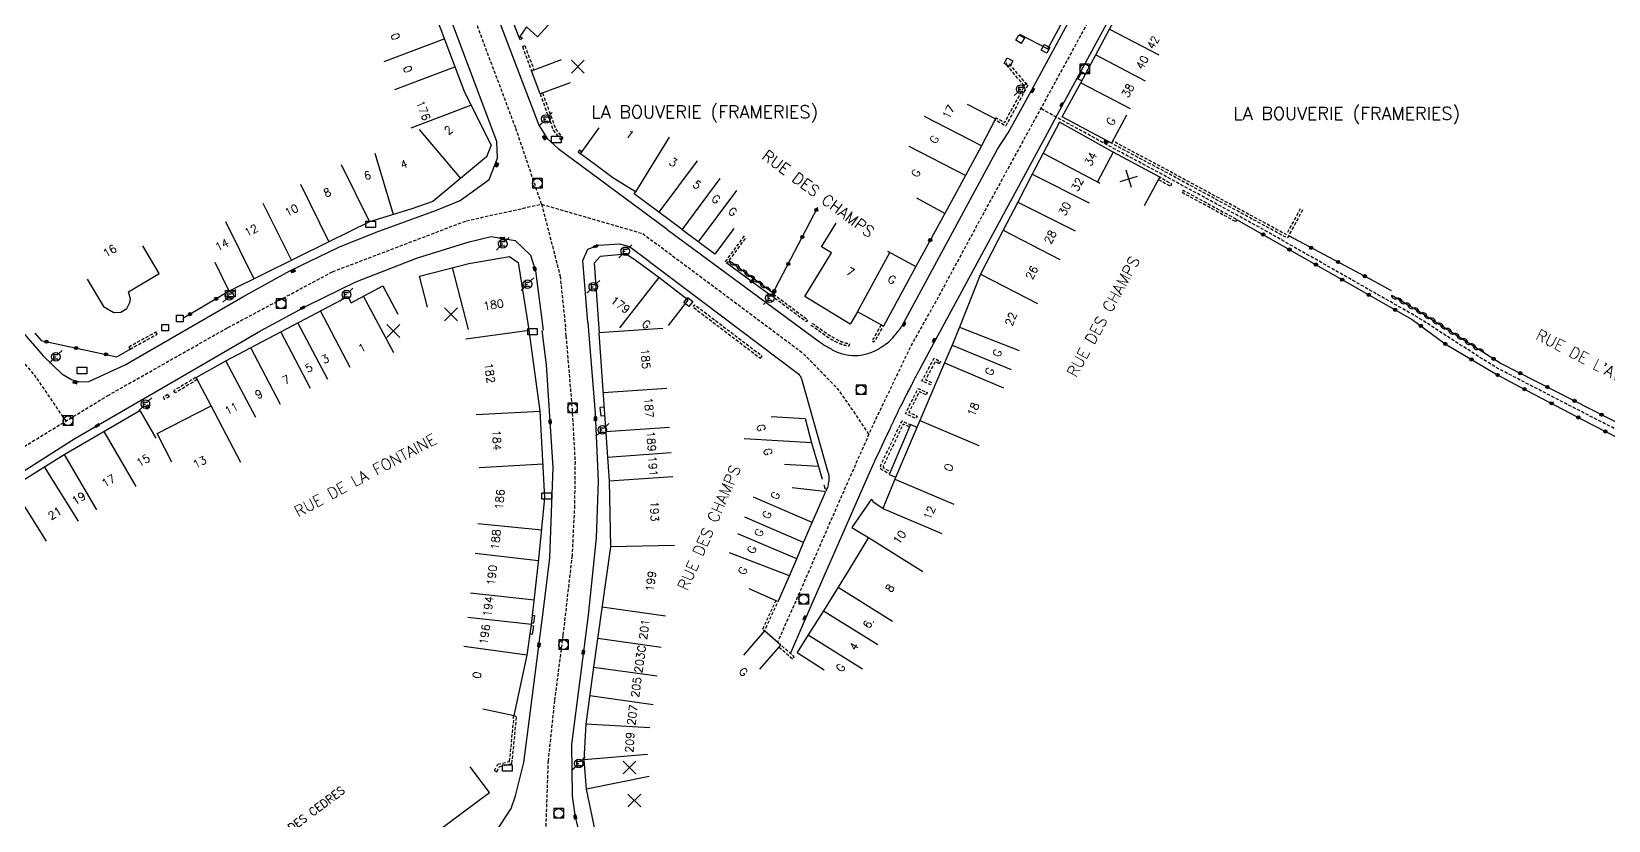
# Model space of a CAD drawing. Header units: millimetres. Extents: x 115000 to 116001, y 121000 to 122001.
# Drawn here: x 115363 to 115609.3, y 121377.3 to 121500.5 of the extents above; entities that cross this region are included whole.
import ezdxf
from ezdxf.enums import TextEntityAlignment as Align

# ---------------------------------------------------------------- set-up
doc = ezdxf.new("R2010")
doc.units = ezdxf.units.MM
doc.linetypes.add('DASHED', pattern=[0.75, 0.5, -0.25])
doc.layers.get('0').update_dxf_attribs({"linetype": 'CONTINUOUS'})
for name, color, linetype in [('W0001', 6, 'DASHED'), ('W0008', 7, 'CONTINUOUS'), ('W0100', 7, 'CONTINUOUS'), ('W0112', 1, 'DASHED'), ('W0120', 7, 'CONTINUOUS'), ('W0310', 3, 'CONTINUOUS'), ('W0322', 7, 'CONTINUOUS'), ('W0400', 7, 'CONTINUOUS'), ('W0420', 7, 'CONTINUOUS'), ('W0471', 7, 'CONTINUOUS'), ('W0980', 7, 'CONTINUOUS'), ('W0989', 7, 'CONTINUOUS'), ('W0991', 7, 'CONTINUOUS'), ('W1102', 7, 'CONTINUOUS'), ('W1471', 7, 'CONTINUOUS')]:
    doc.layers.add(name, color=color, linetype=linetype)
doc.styles.get("Standard").update_dxf_attribs({"font": 'romans.shx', "width": 0.85})

# ---------------------------------------------------------------- blocks, each defined once
blk = doc.blocks.new('T420')
for p, q in [((0.75, 0.75), (-0.75, 0.75)), ((-0.75, 0.75), (-0.75, -0.75)), ((0.75, 0.75), (0.75, -0.75)), ((0.75, -0.75), (-0.75, -0.75))]:
    blk.add_line(p, q)
blk.add_ellipse((0, 0), major_axis=(-0.53, 0.53), ratio=1, start_param=3.926991, end_param=10.210176)
blk = doc.blocks.new('t991o')
at = {"color": 0, "linetype": 'Continuous'}
for p, q in [((-1, 1), (1, -1)), ((-1, -1), (1, 1))]:
    blk.add_line(p, q, dxfattribs=at)
blk = doc.blocks.new('t322o')
at = {"color": 0, "linetype": 'Continuous'}
for radius in [0.25, 0.15]:
    blk.add_circle((0, 0), radius, dxfattribs=at)
blk = doc.blocks.new('t310o')
at = {"color": 0, "linetype": 'Continuous'}
for centre, start, end in [((-0.5, 0.38), 216.8699, 323.1304), ((0.5, -0.37), 36.8699, 143.1303)]:
    blk.add_arc(centre, 0.625, start, end, dxfattribs=at)
blk = doc.blocks.new('T400')
for p, q in [((-0.15, 0.3), (0.15, 0.3)), ((-0.15, -0.25), (-0.15, 0.3)), ((-0.15, 0.15), (0.15, 0.15)), ((-0.15, 0), (0.15, 0)), ((0.15, 0.3), (0.15, -0.25)), ((-0.15, -0.15), (0.15, -0.15)), ((-0.15, -0.25), (-0.15, -0.3)), ((-0.15, -0.3), (0.15, -0.3)), ((0.15, -0.3), (0.15, -0.25))]:
    blk.add_line(p, q)
blk = doc.blocks.new('t112o')
at = {"color": 0, "linetype": 'Continuous'}
for p, q in [((-0.5, 0.5), (0.5, 0.5)), ((-0.5, -0.5), (-0.5, 0.5)), ((0.5, 0.5), (0.5, -0.5)), ((0.5, -0.5), (-0.5, -0.5))]:
    blk.add_line(p, q, dxfattribs=at)
blk = doc.blocks.new('T471')
for p, q in [((-0.333334, 0.333334), (-0.333334, -0.333334)), ((-0.333334, 0.333334), (0.333334, 0.333334)), ((-0.333334, 0), (0, 0)), ((0.500001, 0.500001), (1.000002, 1.000002)), ((-0.500001, -0.500001), (-1.000002, -1.000002)), ((-0.333334, -0.333334), (0.333334, -0.333334))]:
    blk.add_line(p, q)
blk.add_ellipse((0, 0), major_axis=(0.471405, 0.471405), ratio=1, start_param=5.4977871438, end_param=11.780972451)
blk = doc.blocks.new('T1471')
at = {"color": 0, "linetype": 'Continuous', "flags": 128}
blk.add_lwpolyline([(-0.75, -0.5), (-0.75, 0.5), (0.75, 0.5), (0.75, -0.5), (-0.75, -0.5)], dxfattribs=at)

msp = doc.modelspace()

# ---------------------------------------------------------------- linework, layer by layer
at = {"layer": 'W0001'}
for points in [[(115279.89, 121363.66), (115297.07, 121378.52), (115310.53, 121390.05), (115319.19, 121398.26), (115327.67, 121406.86), (115336.73, 121416.17), (115347.14, 121425.26), (115361.79, 121435.67), (115374.84, 121443.62), (115393.63, 121454.26), (115409.99, 121462.99), (115430.88, 121470.94), (115442.62, 121473.54), (115438.58, 121485.46), (115429.26, 121510.23), (115433.68, 121511.9), (115443.36, 121521.89), (115448.74, 121523.99), (115453.88, 121532.46), (115457.39, 121547.93), (115458.38, 121557.32), (115452.81, 121571.47)], [(115442.62, 121473.54), (115445.52, 121462.31), (115446.37, 121454.23)], [(115442.62, 121473.54), (115458.42, 121468.94), (115460.83, 121467.14)], [(115344.09, 121468.07), (115352.52, 121459.26), (115363.36, 121446.9), (115368.31, 121439.65)], [(115446.31, 121454.21), (115446.43, 121452.94), (115447.38, 121441.61), (115447.85, 121433.3), (115447.77, 121426.45), (115447.38, 121418.65), (115445.96, 121406.21), (115444.64, 121395.97), (115443.64, 121386.59), (115443.24, 121374.89), (115448.54, 121365.77), (115468.42, 121333.29), (115494.95, 121291.09), (115510.96, 121267.85), (115528.51, 121243.01), (115541.12, 121228.81), (115562.69, 121210.8), (115581.1, 121194.27), (115593.01, 121184.27), (115601.77, 121178.19), (115608.25, 121170.74), (115612.06, 121166.74), (115619.43, 121159.81)]]:
    msp.add_lwpolyline(points, dxfattribs=at)
at = {"layer": 'W0001', "flags": 128}
for points in [[(115684.28, 121400.01), (115681.38, 121414.58), (115679.98, 121422.23), (115679.11, 121426.85), (115678.25, 121430.99), (115677.29, 121434.49), (115674.31, 121443.4), (115670.64, 121454.3), (115668.62, 121460.97), (115667.12, 121465.37), (115666.16, 121468.97), (115664.31, 121477.61), (115662.48, 121484.85), (115661.58, 121490.91), (115660.64, 121495.98), (115659, 121504.66), (115658.51, 121508.62), (115655.38, 121523.85), (115651.32, 121543.48), (115649.15, 121553.86), (115647.82, 121558.68), (115646.14, 121564), (115644.26, 121568.22), (115642.67, 121571.38), (115635.92, 121569.95), (115635.92, 121569.95), (115628.81, 121567.56), (115623.81, 121565.6), (115605.89, 121556.66), (115582.39, 121544.95), (115554.47, 121530.97), (115548.57, 121528.19), (115543.52, 121528.31), (115540.77, 121525.51), (115528.98, 121503.84), (115510.48, 121469.96), (115504.08, 121458.11), (115500.26, 121451.3), (115494.5, 121439.29), (115489.37, 121427.7), (115482.46, 121411.84), (115479.47, 121405.12)], [(115797.54, 121331.06), (115768.45, 121349.18), (115763.96, 121352.65), (115760.91, 121355.49), (115759.02, 121357.87), (115756.84, 121361.38), (115752.32, 121364.83), (115746.52, 121368.07), (115724.81, 121380.89), (115695.85, 121398.11), (115689.72, 121399.09), (115686.35, 121399.66), (115680.95, 121400.99), (115674.08, 121404.54), (115672.61, 121406.92), (115669.12, 121409.21), (115655.39, 121416.25), (115642.91, 121422.31), (115631.28, 121427.82), (115628.14, 121429.57), (115613.74, 121436.67), (115602.58, 121442.39), (115592.1, 121447.82), (115589.26, 121449.55), (115579.43, 121455.89), (115559.98, 121466.94), (115555.15, 121469.7), (115543.31, 121476.14), (115539.3, 121478.33), (115531.76, 121482.36), (115520.59, 121488.47)], [(115493.76, 121437.62), (115489.15, 121444.41), (115483.64, 121450.08), (115460.82, 121467.12)]]:
    msp.add_lwpolyline(points, dxfattribs=at)
at = {"layer": 'W0008', "flags": 128}
for points in [[(115652.23, 121548.45, -0.000001), (115655.3, 121533.37, -0.000001), (115657, 121525, -0.000046)], [(115462.23, 121469.6), (115486.02, 121452.04, 0.022009), (115486.69, 121451.59, 0.010116), (115488.22, 121450.7, 0.062401), (115489.4, 121450.22, 0.043559), (115491.19, 121449.91, 0.073545), (115492.95, 121450.03, 0.066744), (115494.77, 121450.68, 0.036292), (115496.37, 121451.65, 0.05336), (115497.32, 121452.5, 0.020036), (115498.58, 121454.01, 0.040724), (115499.11, 121454.82), (115500.52, 121457.46), (115513.86, 121482.15), (115515.5, 121484.67), (115518.82, 121490.71), (115539.46, 121528.78)], [(115481.5, 121403.33), (115484.89, 121411.17), (115493.84, 121431.55, -0.004786), (115494.69, 121433.42, -0.001919), (115496.86, 121438.06, -0.001687), (115498.4, 121441.3, -0.006429), (115498.82, 121442.15, -0.000362), (115499.58, 121443.63, 0.00025), (115500.68, 121445.77, 0.000398), (115501.52, 121447.41, -0.004573), (115501.59, 121447.55), (115503.52, 121451.15), (115522, 121485.32), (115523.63, 121488.33), (115532.9, 121505.48)], [(115459.4, 121464.63), (115467.57, 121458.48), (115482.59, 121447.13, -0.043914), (115482.86, 121446.89, -0.053155), (115483.04, 121446.65, -0.038684), (115483.18, 121446.36, -0.02629), (115483.33, 121445.91), (115487.36, 121431.69, -0.034177), (115487.47, 121431.2, -0.029992), (115487.51, 121430.64, -0.039981), (115487.5, 121430.46, -0.009649), (115487.38, 121429.72, -0.042379), (115487.26, 121429.28, -0.028452), (115487, 121428.67)]]:
    msp.add_lwpolyline(points, format="xyb", dxfattribs=at)
at = {"layer": 'W0008'}
for points in [[(115345.85, 121470.52), (115350.07, 121466.52), (115352.82, 121463.48), (115357.59, 121458.06), (115364.78, 121449.87), (115367.69, 121447.02), (115369.22, 121446.13), (115370.46, 121445.78), (115371.93, 121445.83), (115377.59, 121448.43), (115395.94, 121459.07), (115403.28, 121463.13), (115410.98, 121466.82), (115416.8, 121469.14), (115426.2, 121472.6), (115429.92, 121474.11), (115434.44, 121477.4), (115435.74, 121480.72), (115435.62, 121483.32), (115424.32, 121513.41), (115414.4, 121539.89)], [(115435.75, 121502.81), (115442.2, 121485.86), (115443.49, 121483.82), (115445.22, 121482.23), (115462.25, 121469.62)], [(115356.92, 121428.79), (115369.74, 121436.94), (115384.31, 121445.36), (115398.73, 121453.75), (115405.83, 121457.63), (115413.61, 121461.39), (115423.24, 121465.13), (115431.32, 121467.64), (115434.74, 121468.5), (115438.48, 121467.88), (115440.92, 121465.59), (115441.65, 121463.11), (115442.86, 121453.83)], [(115449.86, 121455.04), (115449.06, 121464.75), (115449.84, 121466.5), (115451.54, 121467.12), (115454.8, 121467.35), (115456.38, 121466.94), (115459.41, 121464.65)], [(115398.83, 121360.29), (115399.92, 121358.64), (115401.24, 121356.88), (115403.29, 121354.59), (115406.62, 121353.84), (115408.35, 121354.46), (115431.99, 121372.02), (115435.45, 121375.4), (115437.85, 121379.11), (115438.55, 121381.09), (115439.83, 121386.34), (115440.39, 121390.33), (115442.93, 121410.22), (115443.91, 121418.3), (115444.44, 121432.38), (115443.37, 121448.44), (115442.74, 121453.81)], [(115449.86, 121455.04), (115451.01, 121440.86), (115451.44, 121430.25), (115451.15, 121421.44), (115449.9, 121409.31), (115447.29, 121389.13), (115447.4, 121381.06), (115447.89, 121377.8), (115448.77, 121374.3)]]:
    msp.add_lwpolyline(points, dxfattribs=at)
at = {"layer": 'W0008', "flags": 128}
for points in [[(115526.99, 121492.78), (115526.42, 121493.09), (115527.02, 121494.19), (115527.59, 121493.88)], [(115501.25, 121438.67), (115500.23, 121439.1), (115496.92, 121431.31), (115497.94, 121430.88)]]:
    msp.add_lwpolyline(points, dxfattribs=at)
at = {"layer": 'W0100'}
for points in [[(115445.37, 121503.38), (115442.01, 121499.68), (115440.26, 121501.26), (115439.11, 121499.56), (115436.7, 121506), (115436.94, 121507.46), (115440.24, 121511.38), (115446.11, 121520.4), (115446.11, 121520.39), (115450.8, 121517.46), (115457.53, 121528.31), (115460.04, 121532.12), (115464.22, 121529.37)], [(115416.93, 121513.12), (115421.62, 121514.86), (115425.16, 121505.34), (115430.57, 121491.01), (115434.74, 121482.78), (115434, 121480.94), (115425.64, 121473.95), (115422.38, 121472.79), (115415.74, 121470.8), (115409.41, 121467.68), (115393.85, 121459.95), (115391.63, 121464.43)], [(115447.08, 121492.51), (115442.39, 121490.77), (115441.05, 121494.39), (115445.74, 121496.13)], [(115464.59, 121469.55), (115464.58, 121469.56), (115457.09, 121475.16), (115457.31, 121475.48), (115453.78, 121477.65), (115451.05, 121479.7), (115448.7, 121481.4), (115451.64, 121485.45)], [(115371.63, 121461.83), (115374.2, 121457.54), (115375.8, 121456.62), (115376.91, 121456.66), (115377.84, 121457.25), (115378.33, 121458.16), (115378.41, 121458.73), (115378.08, 121459.84), (115382.91, 121462.73), (115380.35, 121467.02)], [(115424.83, 121457.46), (115423.58, 121462.3), (115431.28, 121464.28), (115437.64, 121465.34), (115438.95, 121464.4), (115440.66, 121453.89)], [(115457.21, 121464.84), (115455.77, 121465.72), (115451.76, 121465.38), (115450.83, 121464.3), (115451.64, 121453.44)], [(115384.88, 121433.26), (115382.59, 121437.7), (115390.99, 121442.03), (115388.67, 121446.44), (115393.31, 121449.06), (115412.34, 121459.12), (115412.9, 121458.14), (115417.81, 121460.76), (115420.16, 121456.35)], [(115433.45, 121394.68), (115438.34, 121393.64), (115440.36, 121403.1), (115441.03, 121407.88), (115442.18, 121418.06), (115443.13, 121427.66), (115442.41, 121441.2), (115440.69, 121453.87)], [(115451.59, 121453.42), (115453.17, 121430.25), (115453.38, 121420), (115450.76, 121401.19), (115449.53, 121392.3), (115449.22, 121386.72), (115449.23, 121386.72), (115449.61, 121382.16), (115451.39, 121373.45), (115454.49, 121365.74), (115456.99, 121361.38), (115459.96, 121357.08), (115462.7, 121352.44), (115467, 121345.34), (115471.25, 121347.98)], [(115338.05, 121393.3), (115333.46, 121391.33), (115331.4, 121396.12), (115330.6, 121400.13), (115330.63, 121400.13), (115332.09, 121401.26), (115329.96, 121403.56), (115346.1, 121420.09), (115351.28, 121423.57), (115360.01, 121429.38), (115368.07, 121434.42), (115379.87, 121441.31), (115382.39, 121436.99)], [(115400.44, 121362.5), (115403.43, 121358.5), (115434.47, 121381.65), (115431.48, 121385.66)]]:
    msp.add_lwpolyline(points, dxfattribs=at)
at = {"layer": 'W0100', "flags": 128}
for points in [[(115517.3, 121500.12), (115521.71, 121497.78), (115523.36, 121500.88), (115525.59, 121505.02), (115527.61, 121508.75), (115529.71, 121512.64), (115531.91, 121516.73), (115534.29, 121520.99), (115536.43, 121524.91), (115538.77, 121529.27), (115534.31, 121531.79)], [(115533.98, 121487.46), (115531.62, 121483.05), (115523.95, 121487.17), (115526.85, 121492.5), (115529.2, 121496.85), (115531.31, 121500.89), (115533.51, 121504.88), (115535.83, 121509.19), (115538.02, 121513.27), (115540.33, 121517.54), (115542.78, 121522), (115546.54, 121523.89), (115550.92, 121521.48)], [(115509.09, 121489.18), (115513.53, 121486.89), (115511.35, 121482.65), (115508.86, 121478.01), (115505.62, 121472.08), (115501.23, 121474.47)], [(115536.81, 121473.33), (115539.19, 121477.73), (115531.9, 121481.66), (115523.5, 121486.34), (115520.96, 121481.5), (115519.23, 121478.22), (115517.03, 121473.83), (115514.71, 121469.46), (115511.18, 121462.6), (115507.91, 121454.34), (115506.74, 121451.5), (115505.57, 121448.73), (115501.69, 121439.72), (115497.81, 121430.56), (115495.94, 121426), (115494.58, 121426.88), (115494.35, 121427.02), (115494.44, 121427.16), (115494.13, 121427.38), (115491.07, 121423.05), (115493.67, 121421.47), (115490.55, 121416.33), (115488.94, 121413.69), (115486.65, 121410.03), (115484.29, 121406.24), (115482.55, 121403.48), (115486.77, 121400.81)], [(115472.68, 121469.75), (115469.7, 121465.73), (115464.58, 121469.53)], [(115496.67, 121466.18), (115501.06, 121463.79), (115496.01, 121454.5), (115491.97, 121456.74), (115490.81, 121454.79), (115483.74, 121459.11), (115487.89, 121465.91), (115486.36, 121466.85), (115488.63, 121470.55)], [(115462.45, 121454.6), (115465.52, 121458.55), (115460.95, 121462.1), (115457.22, 121464.79)], [(115478.51, 121440.36), (115483.78, 121440.06), (115484.81, 121436.27), (115485.89, 121432.58), (115480.59, 121432.89)], [(115475.01, 121413.49), (115479.59, 121411.49), (115481.33, 121415.48), (115482.47, 121418.15), (115483.56, 121420.71), (115484.91, 121423.79), (115486.97, 121428.56), (115486.76, 121428.65), (115481.79, 121429.2)], [(115476.73, 121400.88), (115480, 121404.66), (115477.44, 121406.87), (115474.17, 121403.09)]]:
    msp.add_lwpolyline(points, dxfattribs=at)
at = {"layer": 'W0112'}
for p, q in [((115439.1, 121499.54), (115439.47, 121499.7)), ((115439.22, 121499.28), (115439.59, 121499.44)), ((115439.63, 121498.16), (115440.01, 121498.3)), ((115445.62, 121483.58), (115445.93, 121483.82)), ((115448.56, 121482.01), (115448.32, 121481.69)), ((115378.15, 121451.27), (115378.35, 121450.91)), ((115382.57, 121453.22), (115382.38, 121453.57)), ((115385.39, 121444.05), (115385.18, 121444.4)), ((115380.77, 121441.88), (115380.98, 121441.54)), ((115381.37, 121441.78), (115381.16, 121442.12)), ((115383.53, 121443.4), (115383.72, 121443.05)), ((115384.27, 121443.81), (115384.46, 121443.46)), ((115438.34, 121393.64), (115438.15, 121393.28)), ((115435.26, 121385.07), (115435.61, 121384.87))]:
    msp.add_line(p, q, dxfattribs=at)
for points in [[(115439.1, 121499.54), (115439.22, 121499.28)], [(115439.47, 121499.7), (115439.59, 121499.44)], [(115439.63, 121498.16), (115441.05, 121494.39)], [(115440.01, 121498.3), (115441.42, 121494.53)], [(115442.39, 121490.77), (115444.45, 121485.1), (115445.62, 121483.58)], [(115442.77, 121490.91), (115444.81, 121485.29), (115445.93, 121483.82)], [(115448.32, 121481.69), (115448.7, 121481.4)], [(115448.56, 121482.01), (115448.95, 121481.72)], [(115378.15, 121451.27), (115382.38, 121453.57)], [(115378.35, 121450.91), (115382.57, 121453.22)], [(115388.62, 121446.47), (115385.18, 121444.4)], [(115388.82, 121446.13), (115385.39, 121444.05)], [(115381.16, 121442.12), (115380.77, 121441.88)], [(115381.37, 121441.78), (115380.98, 121441.54)], [(115384.27, 121443.81), (115383.53, 121443.4)], [(115384.46, 121443.46), (115383.72, 121443.05)], [(115435.26, 121385.07), (115435.8, 121386.04), (115437.63, 121386.49), (115438.3, 121393.21), (115438.15, 121393.28)], [(115435.61, 121384.87), (115436.07, 121385.69), (115438, 121386.16), (115438.73, 121393.44), (115438.34, 121393.64)]]:
    msp.add_lwpolyline(points, dxfattribs=at)
at = {"layer": 'W0112', "flags": 128}
for points in [[(115513.53, 121486.89), (115513.61, 121487.04), (115514.97, 121486.3), (115518.05, 121491.98), (115515.17, 121495.4), (115515.29, 121495.64)], [(115515.65, 121495.46), (115518.33, 121492.26), (115518.59, 121492.15), (115515.13, 121485.76), (115513.42, 121486.69)], [(115561.14, 121472.83), (115558.94, 121468.78), (115539.59, 121479.28), (115531.81, 121483.41)], [(115561.49, 121472.64), (115559.11, 121468.24), (115559.11, 121468.24), (115539.4, 121478.93), (115531.62, 121483.05)], [(115539, 121477.38), (115540.89, 121476.33), (115541.08, 121476.68), (115539.19, 121477.73)], [(115474.27, 121468.57), (115471.28, 121464.54), (115471.6, 121464.3), (115474.59, 121468.33)], [(115495.66, 121454.7), (115494.46, 121452.51), (115494.21, 121452.37), (115494.42, 121452.03), (115494.76, 121452.23), (115496.01, 121454.5)], [(115479.22, 121411.65), (115477.07, 121407.04), (115477.44, 121406.87), (115479.59, 121411.49)], [(115479.74, 121404.36), (115481.81, 121402.52), (115482.08, 121402.82), (115480, 121404.66)]]:
    msp.add_lwpolyline(points, dxfattribs=at)
for points in [[(115551.01, 121470.82), (115542.67, 121475.36), (115542.86, 121475.71), (115551.2, 121471.17)], [(115478.8, 121459.52), (115484.18, 121455.5), (115483.94, 121455.18), (115478.56, 121459.2)], [(115476.82, 121449.46), (115477.06, 121449.77), (115466.5, 121457.81), (115466.26, 121457.49)], [(115504.74, 121448.61), (115504.12, 121448.94), (115502.58, 121446.11), (115503.55, 121445.69), (115503.39, 121445.33), (115502.01, 121445.91), (115503.96, 121449.47), (115504.93, 121448.96)], [(115502.71, 121443.76), (115501.63, 121444.24), (115500, 121441), (115501.27, 121440.42), (115501.11, 121440.06), (115499.45, 121440.8), (115501.44, 121444.76), (115502.87, 121444.12)]]:
    msp.add_lwpolyline(points, close=True, dxfattribs=at)
for points in [[(115490.7, 121451.72), (115490.62, 121451.33, -0.027288), (115489.42, 121451.65, -0.046427), (115488.75, 121451.94, -0.003662), (115487.52, 121452.63, -0.023803), (115487.33, 121452.75), (115484.72, 121454.59), (115484.95, 121454.91), (115487.56, 121453.07, 0.023803), (115487.72, 121452.98, 0.003662), (115488.95, 121452.29, 0.046427), (115489.55, 121452.03, 0.027288)], [(115497.12, 121431.77), (115496.93, 121431.42), (115495.79, 121432.02, -0.090798), (115495.61, 121432.27, -0.135622), (115495.58, 121432.48, -0.024877), (115495.62, 121432.75, -0.063538), (115495.65, 121432.86), (115498.91, 121439.69), (115500.23, 121439.1), (115500.06, 121438.74), (115499.1, 121439.17), (115496.01, 121432.69, 0.063538), (115496.01, 121432.68, 0.024602), (115495.98, 121432.44, 0.063869), (115496.04, 121432.35)]]:
    msp.add_lwpolyline(points, format="xyb", close=True, dxfattribs=at)
at = {"layer": 'W0120'}
for p, q in [((115452.38, 121441.81), (115451.79, 121441.77)), ((115452.47, 121440.45), (115451.91, 121440.41)), ((115441.01, 121407.74), (115441.35, 121407.69)), ((115441.06, 121408.13), (115441.38, 121408.08)), ((115441.23, 121409.32), (115441.52, 121409.28)), ((115440.82, 121406.4), (115441.17, 121406.35))]:
    msp.add_line(p, q, dxfattribs=at)
for points in [[(115451.91, 121440.41), (115451.79, 121441.77)], [(115441.35, 121407.69), (115441.17, 121406.35)], [(115441.52, 121409.28), (115441.38, 121408.08)]]:
    msp.add_lwpolyline(points, dxfattribs=at)
at = {"layer": 'W0310', "flags": 128}
for points in [[(115478.8, 121459.64), (115471.92, 121464.71)], [(115590.22, 121450.06), (115580.09, 121456.53), (115575.52, 121459.22)]]:
    msp.add_lwpolyline(points, dxfattribs=at)
at = {"layer": 'W0322'}
msp.add_line((115393.85, 121459.95), (115386.68, 121455.75), dxfattribs=at)
at = {"layer": 'W0322', "flags": 128}
for points in [[(115655.28, 121489.25), (115660.06, 121490.25), (115661.44, 121485.89), (115663.43, 121478.07), (115665.53, 121468.53), (115666.44, 121465.1), (115669.8, 121454.3), (115675.59, 121437.23), (115676.55, 121434.34), (115677.49, 121430.97), (115679.05, 121423.84), (115682.37, 121404.94), (115678.46, 121405.57), (115673.87, 121407.74), (115660.64, 121414.45), (115650.37, 121419.47), (115631.54, 121428.38), (115628.85, 121430.11), (115617.17, 121436.07), (115606.57, 121441.48), (115592.36, 121448.72), (115590.22, 121450.06)], [(115471.62, 121464.31), (115478.56, 121459.2), (115485.77, 121473.06)], [(115505.62, 121472.08), (115501.06, 121463.79)], [(115551.19, 121471.16), (115578.63, 121455.5), (115583.74, 121451.74), (115591.84, 121446.92), (115595.45, 121445.02), (115606.45, 121439.23), (115615.59, 121434.59), (115627.42, 121429.03)], [(115575.39, 121460.01), (115572.85, 121461.42), (115559.32, 121468.59)], [(115485.89, 121432.58), (115486.44, 121430.56)], [(115486.69, 121429.68), (115486.93, 121429)]]:
    msp.add_lwpolyline(points, dxfattribs=at)
at = {"layer": 'W0322'}
msp.add_lwpolyline([(115363.49, 121453.41), (115364.47, 121452.22), (115376.27, 121449.71), (115378.35, 121450.91)], dxfattribs=at)
at = {"layer": 'W1102'}
for p, q in [((115418.05, 121495.84), (115427.41, 121499.37)), ((115419.71, 121491.47), (115429.06, 121495)), ((115422.23, 121485.48), (115431.58, 121489.01)), ((115423.53, 121485.22), (115429.95, 121477.55)), ((115462.55, 121484), (115457.31, 121475.48)), ((115416.58, 121481.49), (115419.45, 121471.91)), ((115411.3, 121479.76), (115415.73, 121470.8)), ((115466.91, 121480.31), (115460.92, 121472.3)), ((115404.99, 121476.65), (115409.42, 121467.68)), ((115399.1, 121473.72), (115403.55, 121464.76)), ((115393.24, 121470.81), (115397.7, 121461.86)), ((115431.23, 121453.94), (115428.73, 121463.63)), ((115419.53, 121450.34), (115414.82, 121459.16)), ((115412.74, 121448.02), (115408.07, 121456.86)), ((115409.25, 121446.17), (115404.57, 121455.01)), ((115430.78, 121452.52), (115440.69, 121453.87)), ((115461.57, 121454.1), (115451.59, 121453.42)), ((115406.55, 121444.75), (115401.88, 121453.59)), ((115398, 121440.22), (115393.33, 121449.06)), ((115401.86, 121442.26), (115397.19, 121451.1)), ((115462.2, 121444.73), (115452.23, 121444.05)), ((115395.66, 121433.19), (115390.99, 121442.03)), ((115432.43, 121440.67), (115442.41, 121441.2)), ((115379.32, 121429.41), (115374.28, 121438.04)), ((115462.62, 121438.66), (115452.64, 121437.98)), ((115373.15, 121425.8), (115368.11, 121434.44)), ((115462.89, 121434.67), (115452.91, 121433.99)), ((115370.3, 121424.02), (115365, 121432.5)), ((115432.87, 121432.41), (115442.85, 121432.95)), ((115365.3, 121420.9), (115360.01, 121429.38)), ((115463.14, 121430.94), (115453.16, 121430.26)), ((115432.69, 121423.67), (115442.64, 121422.68)), ((115463.38, 121420.23), (115453.38, 121420.01)), ((115432.23, 121419), (115442.16, 121417.87)), ((115431.53, 121412.84), (115441.46, 121411.71)), ((115461.97, 121409.2), (115452.07, 121410.58)), ((115431.09, 121409.04), (115441.03, 121407.91)), ((115430.46, 121404.51), (115440.36, 121403.13)), ((115461.29, 121404.3), (115451.39, 121405.68)), ((115460.67, 121399.81), (115450.76, 121401.18)), ((115460.05, 121395.34), (115450.14, 121396.71)), ((115459.52, 121391.73), (115449.53, 121392.29)), ((115459.19, 121387.57), (115449.23, 121386.72)), ((115459.41, 121384.15), (115449.62, 121382.15))]:
    msp.add_line(p, q, dxfattribs=at)
at = {"layer": 'W1102', "flags": 128}
for points in [[(115531.31, 121500.89), (115539.03, 121496.86)], [(115529.2, 121496.85), (115536.91, 121492.82)], [(115526.85, 121492.5), (115534.56, 121488.47)], [(115511.35, 121482.65), (115502.46, 121487.23)], [(115508.86, 121478.01), (115500.04, 121482.55)], [(115520.96, 121481.5), (115529.8, 121476.82)], [(115531.9, 121481.66), (115529.44, 121477.01)], [(115464.58, 121469.53), (115470.54, 121477.57)], [(115519.23, 121478.22), (115528.17, 121473.75)], [(115467.14, 121467.63), (115473.1, 121475.66)], [(115517.03, 121473.83), (115525.97, 121469.35)], [(115514.71, 121469.46), (115523.6, 121464.88)], [(115491.97, 121456.74), (115497, 121466)], [(115460.95, 121462.1), (115454.81, 121454.21)], [(115511.18, 121462.6), (115520.07, 121458.02)], [(115507.91, 121454.34), (115517.21, 121450.66)], [(115506.74, 121451.5), (115515.99, 121447.7)], [(115505.57, 121448.73), (115514.79, 121444.85)], [(115501.69, 121439.72), (115510.9, 121435.82)], [(115484.81, 121436.27), (115474.29, 121436.89)], [(115497.81, 121430.56), (115507.02, 121426.66)], [(115484.91, 121423.79), (115475.71, 121427.75)], [(115483.56, 121420.71), (115474.38, 121424.66)], [(115495.94, 121426), (115505.15, 121422.1)], [(115482.47, 121418.15), (115473.26, 121422.06)], [(115493.67, 121421.47), (115502.16, 121416.17)], [(115481.33, 121415.48), (115471.98, 121419.05)], [(115488.94, 121413.69), (115497.42, 121408.39)], [(115486.65, 121410.03), (115495.13, 121404.73)], [(115484.29, 121406.24), (115492.77, 121400.94)]]:
    msp.add_lwpolyline(points, dxfattribs=at)

# ---------------------------------------------------------------- block references
at = {"layer": 'W0112'}
for p, rotation in [((115517.36, 121499.33), 60.93680373200106), ((115521.34, 121497.78), 62.05982482575659), ((115515.56, 121495.72), 62.96121527440573), ((115465.53, 121458.28), 141.3787014883778)]:
    msp.add_blockref('t112o', p, dxfattribs=dict(at, rotation=rotation))
for p in [(115386.12, 121455.68), (115383.83, 121454.25)]:
    msp.add_blockref('t112o', p, dxfattribs=at)
at = {"layer": 'W0310'}
for p, rotation in [((115472.76, 121464.09), 143.6428919390238), ((115473.97, 121463.2), 143.6428919390238), ((115475.17, 121462.31), 143.6428919390238), ((115476.38, 121461.42), 143.6428919390238), ((115477.59, 121460.53), 143.6428919390238), ((115576.23, 121458.8), 149.5936535903004), ((115577.52, 121458.04), 149.5936535903004), ((115578.81, 121457.28), 149.5936535903004), ((115580.11, 121456.52), 147.4290438717677), ((115581.37, 121455.72), 147.4290438717677), ((115582.64, 121454.91), 147.4290438717677), ((115583.9, 121454.1), 147.4290438717677), ((115585.16, 121453.29), 147.4290438717677), ((115586.43, 121452.49), 147.4290438717677), ((115587.69, 121451.68), 147.4290438717677), ((115588.96, 121450.87), 147.4290438717677)]:
    msp.add_blockref('t310o', p, dxfattribs=dict(at, rotation=rotation))
at = {"layer": 'W0322'}
for p, rotation in [((115485.54, 121472.62), 62.54484539803333), ((115483.35, 121468.4), 62.54484539803333), ((115555.32, 121468.81), 330.2843855278127), ((115503.33, 121467.92), 241.163808456558), ((115559.44, 121466.45), 330.2843855278127), ((115562.83, 121466.73), 152.086774392807), ((115481.16, 121464.19), 62.54484539803333), ((115563.57, 121464.1), 330.2843855278127), ((115567.03, 121464.5), 152.086774392807), ((115475.44, 121461.49), 323.6428919390236), ((115567.69, 121461.74), 330.2843855278127), ((115571.22, 121462.28), 152.086774392807), ((115391.8, 121458.75), 210.3632362331921), ((115478.97, 121459.97), 62.54484539803333), ((115571.82, 121459.39), 330.2843855278127), ((115387.7, 121456.35), 210.3632362331921), ((115575.95, 121457.04), 330.2843855278127), ((115579.97, 121454.52), 323.6101108204305), ((115365.29, 121452.05), 347.980004230808), ((115369.93, 121451.06), 347.980004230808), ((115583.79, 121451.71), 329.2580569637315), ((115374.58, 121450.07), 347.980004230808), ((115587.88, 121449.28), 329.2580569637315), ((115591.32, 121449.38), 147.9355627173327), ((115591.96, 121446.86), 332.2576743778463), ((115595.49, 121447.13), 152.9873337966532), ((115596.16, 121444.64), 332.2223300730534), ((115599.73, 121444.97), 152.9873337966532), ((115600.37, 121442.43), 332.2223300730534), ((115603.96, 121442.81), 152.9873337966532), ((115604.57, 121440.22), 332.2223300730534), ((115608.19, 121440.65), 152.9586524997672), ((115608.79, 121438.04), 333.1063533527499)]:
    msp.add_blockref('t322o', p, dxfattribs=dict(at, rotation=rotation))
at = {"layer": 'W0400'}
for p, rotation in [((115519.34, 121491.34), 331.5364821013671), ((115523.88, 121489.1), 331.6076140181687), ((115443.06, 121483.94), 31.80543438654583), ((115530.79, 121483.26), 242.9173649828149), ((115435.65, 121479.67), 159.7485766691304), ((115436.5, 121468.21), 82.12772070647719), ((115451.06, 121466.95), 109.6423019542884), ((115441.55, 121463.46), 16.59694642277776), ((115403.85, 121463.06), 115.6022226402447), ((115405.32, 121457.36), 118.062191429661), ((115499.24, 121454.76), 151.0532757536503), ((115503.95, 121452.27), 331.581575688822), ((115369.77, 121445.66), 74.64996944929587), ((115373.23, 121438.95), 120.3168368512054), ((115443.96, 121439.57), 3.7028863028545), ((115451.04, 121440.02), 182.1474821140015), ((115483.74, 121408.89), 156.6452117702658), ((115442.22, 121404.69), 353.5811403584798), ((115449.15, 121403.54), 173.4554777630835), ((115447.89, 121377.8), 188.5890769903375)]:
    msp.add_blockref('T400', p, dxfattribs=dict(at, rotation=rotation))
at = {"layer": 'W0420'}
for p in [(115527.47, 121494.66), (115441.95, 121476.79), (115401.92, 121457.98), (115492.5, 121444.53), (115447.45, 121441.71), (115368.65, 121439.7), (115483.57, 121411.82), (115483.57, 121411.82), (115446.05, 121404.72), (115445.29, 121378.36)]:
    msp.add_blockref('T420', p, dxfattribs=at)
at = {"layer": 'W0471'}
for p in [(115517.46, 121491.5), (115443.3, 121486.84), (115436.56, 121467.35), (115455.7, 121466.18), (115440.42, 121461.04), (115450.7, 121460.63), (115393.85, 121459.22), (115412.14, 121459.41), (115478.28, 121458.86), (115366.74, 121449.7), (115380.74, 121442.3), (115452.11, 121438.28), (115448.42, 121386.18), (115448.45, 121386.17)]:
    msp.add_blockref('T471', p, dxfattribs=at)
at = {"layer": 'W0991'}
for p, rotation in [((115448.28, 121495.02), 90), ((115534.36, 121477.5), 61.6550257259269), ((115428.47, 121456.33), 90), ((115419.48, 121453.72), 90)]:
    msp.add_blockref('t991o', p, dxfattribs=dict(at, rotation=rotation))
for p in [(115456.35, 121385.55), (115457.12, 121380.37)]:
    msp.add_blockref('t991o', p, dxfattribs=at)
at = {"layer": 'W1471'}
for p in [(115444.91, 121483.64), (115415.92, 121470.39), (115394, 121459.55), (115441.21, 121453.63), (115370.84, 121447.55), (115443.4, 121427.94), (115437.26, 121385.46)]:
    msp.add_blockref('T1471', p, dxfattribs=at)

# ---------------------------------------------------------------- texts
at = {"layer": 'W0980'}
for p in [(115468.11, 121487.81), (115568.39, 121487.57)]:
    msp.add_text('LA BOUVERIE (FRAMERIES)', height=2, dxfattribs=at).set_placement(p, align=Align.MIDDLE)
at = {"layer": 'W0989'}
for s, height, rotation, p in [('RUE DES CHAMPS', 1.75, 323.4195, (115485.85, 121475.18)), ('RUE DES CHAMPS', 1.75, 61.3668, (115530.37, 121455.98)), ("RUE DE L'AVENIR", 1.75, 332.6175, (115607.03, 121448.72)), ('RUE DE LA FONTAINE', 1.75, 28.0982, (115415.1, 121431.19)), ('RUE DES CHAMPS', 1.75, 66.4612, (115468.8, 121423.01)), ('RUE DES CEDRES', 1.25, 36.7646, (115405.77, 121377.82))]:
    msp.add_text(s, height=height, rotation=rotation, dxfattribs=at).set_placement(p, align=Align.MIDDLE)
at = {"layer": 'W0991'}
for s, rotation, p in [('0', 290.6669, (115419.79, 121499.73)), ('40', 61.419, (115536.46, 121495.68)), ('0', 290.6675, (115421.72, 121494.62)), ('38', 61.419, (115534.2, 121491.29)), ('176', 290.6691, (115424.15, 121488.18)), ('17', 61.8766, (115506.2, 121487.95)), ('G', 61.419, (115531.53, 121486.48)), ('2', 39.9124, (115428.07, 121485.1)), ('1', 323.1955, (115456.41, 121484.43)), ('G', 61.8766, (115503.95, 121483.64)), ('34', 62.3041, (115528.4, 121480.61)), ('6', 16.6851, (115415.43, 121478.02)), ('4', 19.4352, (115421.13, 121479.78)), ('3', 328.3701, (115463.2, 121480.08)), ('G', 61.8766, (115501.09, 121478.39)), ('8', 26.2869, (115409.15, 121475.36)), ('5', 323.1849, (115466.9, 121476.57)), ('32', 62.2198, (115526.3, 121476.63)), ('10', 26.4232, (115403.56, 121472.59)), ('G', 323.4195, (115469.87, 121474.33)), ('30', 62.8535, (115524.35, 121472.82)), ('G', 323.4195, (115472.49, 121472.36)), ('12', 26.4237, (115397.26, 121469.46)), ('28', 62.7413, (115522.08, 121468.42)), ('16', 30.9017, (115375.17, 121466.25)), ('14', 26.4236, (115392.69, 121467.19)), ('7', 328.5633, (115490.85, 121462.97)), ('26', 62.9367, (115519.19, 121462.85)), ('G', 330.9914, (115497.35, 121461.77)), ('180', 9.646, (115435.11, 121457.83)), ('179', 324.1506, (115454.94, 121457.81)), ('22', 68.3942, (115515.93, 121455.6)), ('G', 322.1218, (115458.98, 121454.76)), ('1', 28.0837, (115414.57, 121451.1)), ('3', 27.8685, (115408.85, 121449.35)), ('185', 273.8931, (115458.88, 121449.39)), ('G', 67.6553, (115513.8, 121450.27)), ('7', 27.8719, (115402.72, 121446.11)), ('5', 27.8709, (115406.26, 121447.98)), ('182', 277.7577, (115434.54, 121447.15)), ('G', 67.1432, (115512.61, 121447.4)), ('9', 27.87, (115398.46, 121443.86)), ('11', 27.8709, (115394.18, 121441.6)), ('187', 273.8943, (115459.4, 121441.76)), ('18', 66.8663, (115510.05, 121441.49)), ('G', 285.551, (115476.93, 121438.6)), ('184', 273.0502, (115435.64, 121436.66)), ('189', 273.8921, (115459.76, 121436.49)), ('15', 30.2732, (115380.39, 121433.5)), ('13', 27.2546, (115389.22, 121433.25)), ('G', 285.551, (115477.98, 121434.86)), ('191', 273.8982, (115460.02, 121432.59)), ('O', 66.8663, (115506.2, 121432.42)), ('17', 30.276, (115374.96, 121430.33)), ('19', 31.9692, (115370.33, 121427.58)), ('186', 84.3441, (115436.08, 121427.42)), ('193', 271.2059, (115460.27, 121425.56)), ('G', 66.8819, (115479.13, 121428.02)), ('21', 31.9663, (115366.59, 121425.24)), ('G', 66.8819, (115477.81, 121425.01)), ('12', 66.8663, (115503.21, 121425.33)), ('188', 84.3463, (115435.45, 121421.16)), ('G', 66.8819, (115476.59, 121422.2)), ('10', 54.6988, (115498.54, 121421.51)), ('G', 66.8819, (115475.46, 121419.57)), ('190', 83.5214, (115434.86, 121415.59)), ('G', 66.8819, (115474.04, 121416.27)), ('199', 82.0693, (115459.7, 121414.64)), ('194', 83.5209, (115434.3, 121410.7)), ('8', 57.8888, (115497.03, 121413.55)), ('196', 82.0598, (115433.74, 121406.33)), ('201', 82.0681, (115458.66, 121407.13)), ('6.', 57.8888, (115493.69, 121408.12)), ('203C', 82.0737, (115458.01, 121402.48)), ('4', 57.8888, (115491.41, 121404.43)), ('0', 77.9477, (115432.53, 121399.97)), ('G', 319.1838, (115474.14, 121400.47)), ('G', 57.8888, (115489.34, 121401.13)), ('205', 82.1395, (115457.4, 121398.08)), ('207', 82.1453, (115456.8, 121393.74)), ('209', 86.7975, (115456.39, 121389.47))]:
    msp.add_text(s, height=1.25, rotation=rotation, dxfattribs=at).set_placement(p, align=Align.MIDDLE)
at = {"layer": 'W0991', "width": 0.9}
msp.add_text('42', height=1.25, rotation=61.419, dxfattribs=at).set_placement((115538.15, 121498.8), align=Align.MIDDLE)

doc.saveas('drawing.dxf')
